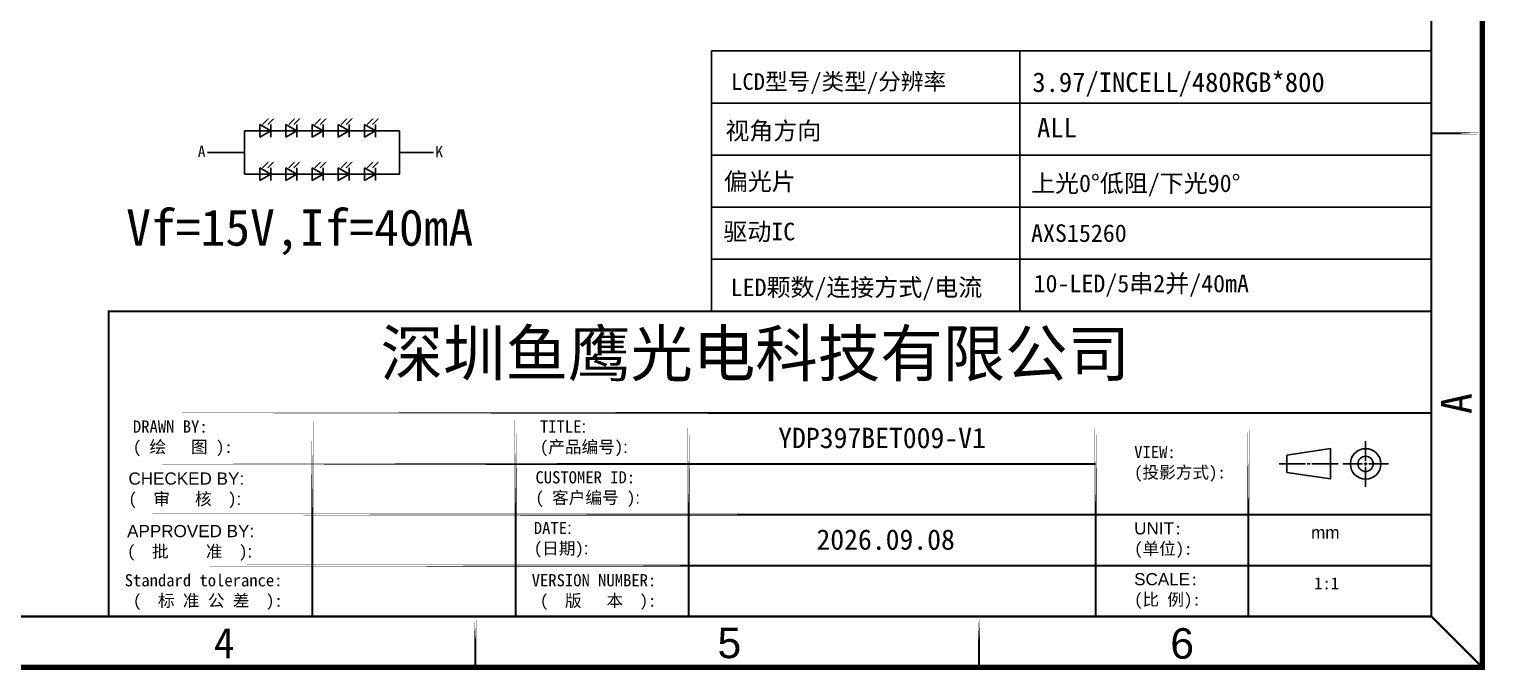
# Model space of a CAD drawing. Header units: millimetres. Extents: x 1862 to 2439, y 367 to 860.
# Drawn here: x 2161.7 to 2439.3, y 367.5 to 489.7 of the extents above; entities that cross this region are included whole.
import ezdxf
from ezdxf.enums import TextEntityAlignment as Align

# ---------------------------------------------------------------- set-up
doc = ezdxf.new("R2010")
doc.units = ezdxf.units.MM
doc.layers.add('dim', color=4, linetype='Continuous')
doc.layers.add('鑫视界图框', color=3, linetype='Continuous')
doc.styles.add('Arial', font='arial.ttf')
doc.styles.add('仿宋', font='', dxfattribs={"height": 2.5})
doc.styles.add('宋体', font='')
doc.styles.add('黑体', font='simhei.ttf')
doc.styles.get('仿宋').set_extended_font_data('FangSong_GB2312')
doc.styles.get('宋体').set_extended_font_data('SimSun')

msp = doc.modelspace()

# ---------------------------------------------------------------- linework, layer by layer
at = {"color": 4, "linetype": 'Continuous'}
for p, q in [((2429.119, 485.539), (2291.84, 485.539)), ((2291.84, 435.865), (2291.84, 485.539)), ((2350.603, 435.865), (2350.603, 485.539)), ((2429.119, 475.604), (2291.84, 475.604)), ((2429.119, 465.669), (2291.84, 465.669)), ((2429.119, 455.734), (2291.84, 455.734)), ((2429.119, 445.8), (2291.84, 445.8))]:
    msp.add_line(p, q, dxfattribs=at)
at = {"layer": 'dim', "color": 1}
for p, q in [((2202.762, 470.321), (2207.752, 470.321)), ((2202.762, 470.321), (2202.762, 462.028)), ((2205.677, 471.519), (2205.677, 469.123)), ((2207.752, 470.321), (2205.677, 471.519)), ((2207.752, 470.321), (2205.677, 469.123)), ((2205.677, 470.321), (2210.667, 470.321)), ((2207.752, 471.519), (2207.752, 469.123)), ((2210.667, 471.519), (2210.667, 469.123)), ((2212.742, 470.321), (2210.667, 471.519)), ((2210.667, 470.321), (2215.657, 470.321)), ((2212.742, 470.321), (2210.667, 469.123)), ((2212.742, 471.519), (2212.742, 469.123)), ((2215.657, 471.519), (2215.657, 469.123)), ((2217.732, 470.321), (2215.657, 471.519)), ((2217.732, 470.321), (2215.657, 469.123)), ((2215.657, 470.321), (2220.648, 470.321)), ((2217.732, 471.519), (2217.732, 469.123)), ((2220.648, 471.519), (2220.648, 469.123)), ((2222.723, 470.321), (2220.648, 471.519)), ((2222.723, 470.321), (2220.648, 469.123)), ((2220.648, 470.321), (2232.289, 470.321)), ((2220.648, 470.321), (2225.638, 470.321)), ((2222.723, 471.519), (2222.723, 469.123)), ((2225.638, 471.519), (2225.638, 469.123)), ((2227.713, 470.321), (2225.638, 471.519)), ((2227.713, 470.321), (2225.638, 469.123)), ((2227.713, 471.519), (2227.713, 469.123)), ((2232.289, 470.321), (2232.289, 462.028)), ((2202.762, 466.175), (2195.717, 466.175)), ((2232.289, 466.175), (2238.782, 466.175)), ((2202.762, 462.028), (2207.752, 462.028)), ((2205.677, 463.226), (2205.677, 460.83)), ((2207.752, 462.028), (2205.677, 463.226)), ((2207.752, 462.028), (2205.677, 460.83)), ((2205.677, 462.028), (2210.667, 462.028)), ((2207.752, 463.226), (2207.752, 460.83)), ((2210.667, 463.226), (2210.667, 460.83)), ((2212.742, 462.028), (2210.667, 463.226)), ((2210.667, 462.028), (2215.657, 462.028)), ((2212.742, 462.028), (2210.667, 460.83)), ((2212.742, 463.226), (2212.742, 460.83)), ((2215.657, 463.226), (2215.657, 460.83)), ((2217.732, 462.028), (2215.657, 463.226)), ((2217.732, 462.028), (2215.657, 460.83)), ((2215.657, 462.028), (2220.648, 462.028)), ((2217.732, 463.226), (2217.732, 460.83)), ((2220.648, 463.226), (2220.648, 460.83)), ((2222.723, 462.028), (2220.648, 463.226)), ((2222.723, 462.028), (2220.648, 460.83)), ((2220.648, 462.028), (2232.289, 462.028)), ((2220.648, 462.028), (2225.638, 462.028)), ((2222.723, 463.226), (2222.723, 460.83)), ((2225.638, 463.226), (2225.638, 460.83)), ((2227.713, 462.028), (2225.638, 463.226)), ((2227.713, 462.028), (2225.638, 460.83)), ((2227.713, 463.226), (2227.713, 460.83))]:
    msp.add_line(p, q, dxfattribs=at)
for points in [[(2207.211, 472.545), (2206.191, 471.526)], [(2208.218, 472.534), (2207.198, 471.515)], [(2212.201, 472.545), (2211.182, 471.526)], [(2213.208, 472.534), (2212.189, 471.515)], [(2217.191, 472.545), (2216.172, 471.526)], [(2218.198, 472.534), (2217.179, 471.515)], [(2222.181, 472.545), (2221.162, 471.526)], [(2223.188, 472.534), (2222.169, 471.515)], [(2227.171, 472.545), (2226.152, 471.526)], [(2228.178, 472.534), (2227.159, 471.515)], [(2207.211, 464.252), (2206.191, 463.233)], [(2208.218, 464.241), (2207.198, 463.221)], [(2212.201, 464.252), (2211.182, 463.233)], [(2213.208, 464.241), (2212.189, 463.221)], [(2217.191, 464.252), (2216.172, 463.233)], [(2218.198, 464.241), (2217.179, 463.221)], [(2222.181, 464.252), (2221.162, 463.233)], [(2223.188, 464.241), (2222.169, 463.221)], [(2227.171, 464.252), (2226.152, 463.233)], [(2228.178, 464.241), (2227.159, 463.221)]]:
    msp.add_lwpolyline(points, dxfattribs=at)
for points in [[(2207.164, 472.592), (2207.49, 472.824), (2207.257, 472.499)], [(2208.171, 472.58), (2208.497, 472.813), (2208.264, 472.487)], [(2212.154, 472.592), (2212.48, 472.824), (2212.247, 472.499)], [(2213.161, 472.58), (2213.487, 472.813), (2213.254, 472.487)], [(2217.145, 472.592), (2217.47, 472.824), (2217.238, 472.499)], [(2218.152, 472.58), (2218.477, 472.813), (2218.245, 472.487)], [(2222.135, 472.592), (2222.46, 472.824), (2222.228, 472.499)], [(2223.142, 472.58), (2223.467, 472.813), (2223.235, 472.487)], [(2227.125, 472.592), (2227.451, 472.824), (2227.218, 472.499)], [(2228.132, 472.58), (2228.457, 472.813), (2228.225, 472.487)], [(2207.164, 464.298), (2207.49, 464.531), (2207.257, 464.205)], [(2208.171, 464.287), (2208.497, 464.52), (2208.264, 464.194)], [(2212.154, 464.298), (2212.48, 464.531), (2212.247, 464.205)], [(2213.161, 464.287), (2213.487, 464.52), (2213.254, 464.194)], [(2217.145, 464.298), (2217.47, 464.531), (2217.238, 464.205)], [(2218.152, 464.287), (2218.477, 464.52), (2218.245, 464.194)], [(2222.135, 464.298), (2222.46, 464.531), (2222.228, 464.205)], [(2223.142, 464.287), (2223.467, 464.52), (2223.235, 464.194)], [(2227.125, 464.298), (2227.451, 464.531), (2227.218, 464.205)], [(2228.132, 464.287), (2228.457, 464.52), (2228.225, 464.194)]]:
    msp.add_solid(points, dxfattribs=at)
at = {"layer": '鑫视界图框', "color": 3}
for p, q in [((2416.564, 411.125), (2416.564, 407.341)), ((2400.091, 406.802), (2405.111, 406.802)), ((2405.403, 406.802), (2405.985, 406.802)), ((2406.276, 406.802), (2411.296, 406.802)), ((2412.199, 406.759), (2415.982, 406.759)), ((2416.273, 406.759), (2416.856, 406.759)), ((2416.564, 406.468), (2416.564, 407.05)), ((2416.564, 402.393), (2416.564, 406.176)), ((2420.93, 406.759), (2417.147, 406.759))]:
    msp.add_line(p, q, dxfattribs=at)
for points, const_width in [([(2438.821, 367.951), (1862.522, 367.951), (1862.522, 775.435), (2438.821, 775.435)], 0.97), ([(2429.119, 377.653), (1872.224, 377.653), (1872.224, 765.733), (2429.119, 765.733)], 0.388), ([(2438.821, 469.822), (2429.216, 469.822), (2429.216, 469.822), (2438.821, 469.822)], 0.388), ([(2176.867, 435.865), (2429.119, 435.865), (2429.119, 377.653), (2176.867, 377.653)], 0.388), ([(2176.867, 416.461), (2429.119, 416.461), (2429.119, 416.461), (2176.867, 416.461)], 0.388), ([(2215.675, 416.461), (2215.675, 416.461), (2215.677, 377.653), (2215.677, 377.653)], 0.388), ([(2254.483, 417.431), (2254.483, 417.431), (2254.485, 377.653), (2254.485, 377.653)], 0.388), ([(2287.47, 416.461), (2287.47, 416.461), (2287.471, 377.653), (2287.471, 377.653)], 0.388), ([(2365.086, 416.461), (2365.086, 416.461), (2365.087, 377.653), (2365.087, 377.653)], 0.388), ([(2394.192, 416.461), (2394.192, 416.461), (2394.193, 377.653), (2394.193, 377.653)], 0.388), ([(2176.867, 406.759), (2365.086, 406.759), (2365.086, 406.759), (2176.867, 406.759)], 0.388), ([(2176.867, 397.057), (2429.119, 397.057), (2429.119, 397.057), (2176.867, 397.057)], 0.388), ([(2176.867, 387.355), (2429.119, 387.355), (2429.119, 387.355), (2176.867, 387.355)], 0.388), ([(2246.769, 377.642), (2246.769, 377.642), (2246.769, 368.037), (2246.769, 368.037)], 0.388), ([(2342.819, 377.642), (2342.819, 377.642), (2342.819, 368.037), (2342.819, 368.037)], 0.388)]:
    msp.add_lwpolyline(points, close=True, dxfattribs=dict(at, const_width=const_width))
msp.add_lwpolyline([(2401.546, 408.461), (2401.546, 405.143), (2409.841, 403.891), (2409.841, 409.712)], close=True, dxfattribs=at)
at = {"layer": '鑫视界图框', "color": 3, "const_width": 0.388}
msp.add_lwpolyline([(2429.119, 377.653), (2438.821, 367.951)], dxfattribs=at)
at = {"layer": '鑫视界图框', "color": 3}
for radius in [2.911, 1.455]:
    msp.add_circle((2416.564, 406.759), radius, dxfattribs=at)

# ---------------------------------------------------------------- texts
at = {"color": 0, "linetype": 'Continuous', "style": '宋体'}
for s, height, rotation, p in [('LCD型号/类型/分辨率', 3.16672, 359.99988, (2316.059, 478.121)), ('视角方向', 3.351, 359.99988, (2303.606, 468.637)), ('偏光片', 3.351, 0.00012, (2301.024, 458.963)), ('驱动IC', 3.351, 0.00012, (2300.931, 449.421)), ('LED颗数/连接方式/电流', 3.35102, 0.00012, (2319.452, 438.776))]:
    msp.add_text(s, height=height, rotation=rotation, dxfattribs=at).set_placement(p, align=Align.CENTER)
at = {"color": 2, "style": '宋体'}
msp.add_text('Vf=15V,If=40mA', height=6.95059, dxfattribs=at).set_placement((2213.284, 451.857), align=Align.MIDDLE_CENTER)
at = {"color": 1, "attachment_point": 1, "style": '宋体'}
for s, insert, char_height, width in [('ALL', (2353.9, 472.768), 3.7256, 116.6667), ('10-LED/5串2并/40mA', (2353.24, 442.857), 3.35304, 66.0044)]:
    msp.add_mtext(s, dxfattribs=dict(at, insert=insert, char_height=char_height, width=width))
at = {"insert": (2228.713, 432.206), "char_height": 8.7318, "width": 193.35593, "attachment_point": 1, "style": 'Arial'}
msp.add_mtext('{\\fSimHei|b0|i0|c134|p49;\\C4;深圳鱼鹰光电科技有限公司}', dxfattribs=at)
at = {"color": 1, "style": '宋体'}
for tag, p, height in [('3.97/INCELL/480RGB*800', (2352.997, 477.721), 3.726), ('上光0°低阻/下光90°', (2352.758, 458.631), 3.353), ('AXS15260', (2352.758, 449.113), 3.353)]:
    msp.add_attdef(tag, p, '', height=height, dxfattribs=at)
at = {"layer": 'dim', "color": 1, "char_height": 2.16, "width": 25.36625, "attachment_point": 5, "style": '仿宋'}
for s, insert in [('{\\fSimSun|b0|i0|c134|p2;A}', (2194.587, 466.368)), ('{\\fSimSun|b0|i0|c134|p2;K }', (2239.884, 466.322))]:
    msp.add_mtext(s, dxfattribs=dict(at, insert=insert))
at = {"layer": '鑫视界图框', "color": 3, "insert": (2430.955, 416.302), "char_height": 5.821, "width": 24.72257, "attachment_point": 1, "rotation": 90, "style": '黑体'}
msp.add_mtext('A', dxfattribs=at)
at = {"layer": '鑫视界图框', "color": 3, "lineweight": 0, "attachment_point": 1, "style": '黑体'}
for s, insert, char_height, width in [('{\\C256;DRAWN BY:\\P( 绘   图 ):}', (2181.477, 415.049), 2.32848, 52.04567), ('{\\fSimHei|b0|i0|c0|p49;\\C256;TITLE\\fArial|b0|i0|c0|p34;:\\P\\fSimHei|b0|i0|c0|p49;(\\fSimHei|b0|i0|c134|p49;产品编号\\fSimHei|b0|i0|c0|p49;)\\fArial|b0|i0|c0|p34;:}', (2259.093, 415.049), 2.32848, 52.04567), ('{\\fSimSun|b0|i0|c134|p2;\\C0;YDP397BET009-V1}', (2304.541, 413.661), 3.8808, 83.68681), ('{\\fSimHei|b0|i0|c0|p49;\\C256;VIEW:\\P(\\fSimHei|b0|i0|c134|p49;投影方式\\fSimHei|b0|i0|c0|p49;):}', (2372.422, 410.202), 2.32848, 52.04567), ('{\\fSimHei|b0|i0|c0|p49;\\C256;CUSTOMER\\fSimHei|b0|i0|c134|p49; \\fSimHei|b0|i0|c0|p49;ID:\\fArial|b0|i0|c0|p34;\\P\\fSimHei|b0|i0|c0|p49;(\\fSimHei|b0|i0|c134|p49; 客户编号 \\fSimHei|b0|i0|c0|p49;)\\fArial|b0|i0|c0|p34;:}', (2258.245, 405.371), 2.32848, 52.04567), ('{\\fArial|b0|i0|c0|p34;\\C256;CHECKED BY:\\P\\fSimHei|b0|i0|c0|p49;(\\fSimHei|b0|i0|c134|p49;  审   核  \\fSimHei|b0|i0|c0|p49;)\\fArial|b0|i0|c0|p34;:}', (2180.629, 405.134), 2.32848, 52.04567), ('{\\fArial|b0|i0|c0|p34;\\C256;APPROVED BY:\\P\\fSimHei|b0|i0|c0|p49;(\\fSimHei|b0|i0|c134|p49;  批   \\H0.4167x; \\H2.4x; 准  \\fSimHei|b0|i0|c0|p49;)\\fArial|b0|i0|c0|p34;:}', (2180.375, 395.112), 2.32848, 52.04567), ('{\\fSimHei|b0|i0|c0|p49;\\C256;DATE\\fArial|b0|i0|c0|p34;:\\P\\fSimHei|b0|i0|c0|p49;(\\fSimHei|b0|i0|c134|p49;日期\\fSimHei|b0|i0|c0|p49;\\H1x;)\\fArial|b0|i0|c0|p34;:}', (2257.933, 395.707), 2.32848, 52.04567), ('{\\C0;2026.09.08}', (2311.832, 394.273), 3.8808, 18.74559), ('{\\fArial|b0|i0|c0|p34;\\C256;UNIT\\fSimHei|b0|i0|c0|p49;:\\P(\\fSimHei|b0|i0|c134|p49;单位\\fSimHei|b0|i0|c0|p49;):}', (2372.422, 395.645), 2.32848, 52.04567), ('{\\fArial|b0|i0|c0|p34;\\C256;mm}', (2406.166, 394.85), 2.32848, 52.04567), ('{\\fArial|b0|i0|c0|p34;\\C256;SCALE\\fSimHei|b0|i0|c0|p49;:\\P(\\fSimHei|b0|i0|c134|p49;比 例\\fSimHei|b0|i0|c0|p49;):}', (2372.422, 385.943), 2.32848, 52.04567), ('{\\fSimHei|b0|i0|c134|p49;\\C256;Standard tolerance\\fSimHei|b0|i0|c0|p49;:\\fSimHei|b0|i0|c134|p49;\\P \\fSimHei|b0|i0|c0|p49;(\\fSimHei|b0|i0|c134|p49;  标 准 公 差  \\fSimHei|b0|i0|c0|p49;):}', (2179.91, 385.731), 2.32848, 52.04567), ('{\\fSimHei|b0|i0|c134|p49;\\C256;VERSION NUMBER\\fSimHei|b0|i0|c0|p49;:\\fSimHei|b0|i0|c134|p49;\\P \\fSimHei|b0|i0|c0|p49;(\\fSimHei|b0|i0|c134|p49;  版   本  \\fSimHei|b0|i0|c0|p49;):}', (2257.526, 385.731), 2.32848, 52.04567), ('{\\fSimHei|b0|i0|c0|p49;\\C256;1:1}', (2406.75, 385.148), 2.32848, 52.04567)]:
    msp.add_mtext(s, dxfattribs=dict(at, insert=insert, char_height=char_height, width=width))
at = {"layer": '鑫视界图框', "color": 3, "char_height": 5.8212, "width": 2.44825, "attachment_point": 1, "style": '黑体'}
for s, insert in [('{\\fSimHei|b0|i0|c0|p49;4}', (2196.913, 375.523)), ('{\\fArial|b0|i0|c0|p34;5}', (2292.963, 375.523)), ('{\\fArial|b0|i0|c0|p34;6}', (2379.311, 375.426))]:
    msp.add_mtext(s, dxfattribs=dict(at, insert=insert))

doc.saveas('drawing.dxf')
